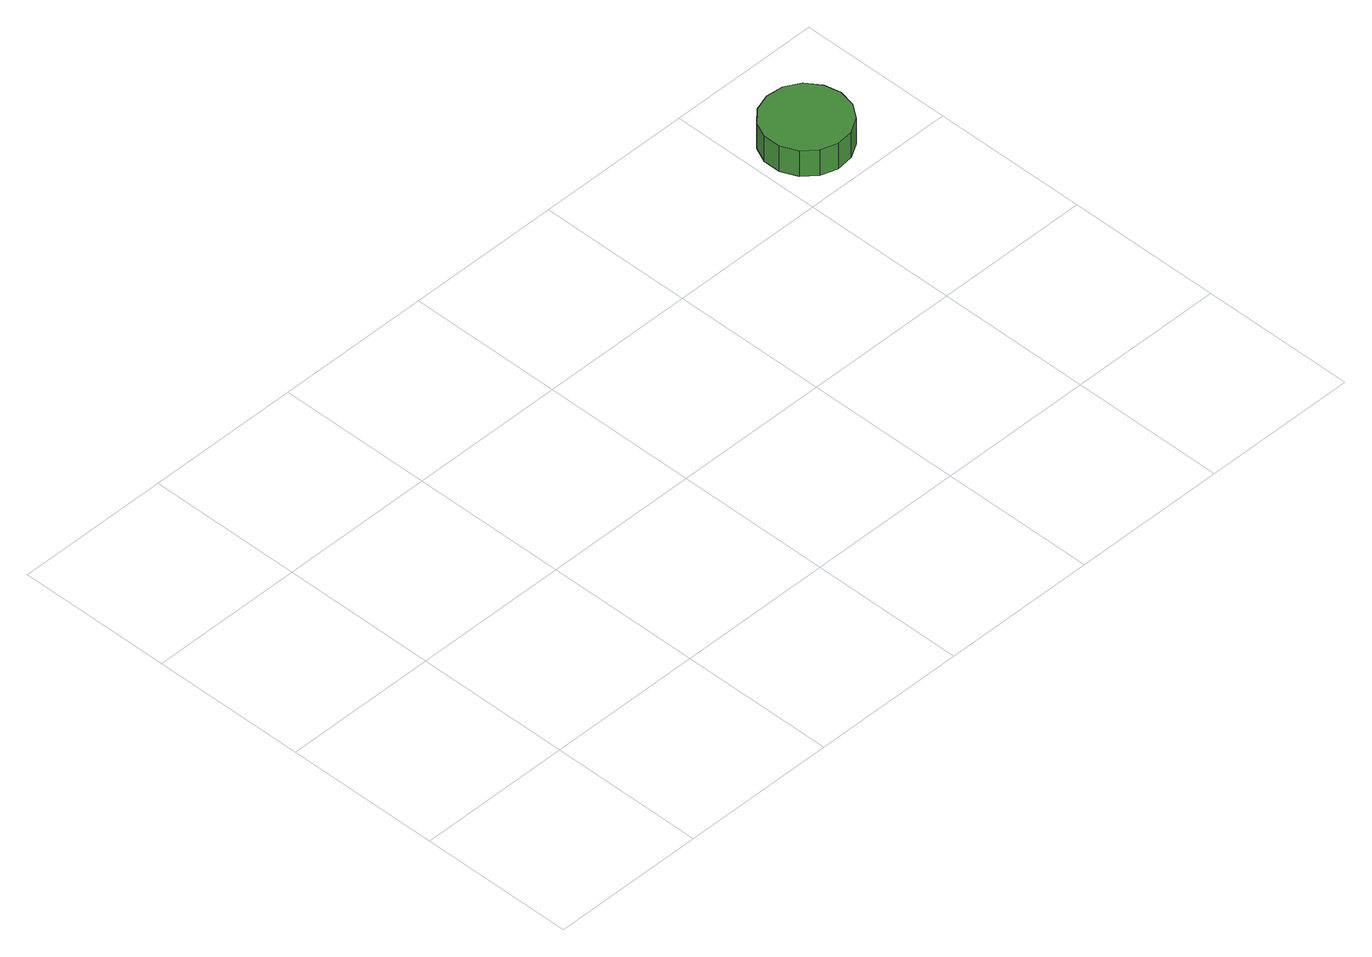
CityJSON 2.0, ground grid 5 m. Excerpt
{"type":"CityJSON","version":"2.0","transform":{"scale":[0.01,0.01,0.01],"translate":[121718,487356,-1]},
"CityObjects":{
"tree1":{"type":"SolitaryVegetationObject","attributes":{"function":"something"}},
"tree2":{"type":"SolitaryVegetationObject","attributes":{"function":"something"}},
"tree3":{"type":"SolitaryVegetationObject","attributes":{"function":"something"},"geometry":[{"type":"MultiSurface","lod":"1","boundaries":[[[0,1,2,3,4,5,6,7,8,9,10,11,12,13,14]],[[15,16,17,18,19,20,21,22,23,24,25,26,27,28,29]],[[0,29,28,1]],[[1,28,27,2]],[[2,27,26,3]],[[3,26,25,4]],[[4,25,24,5]],[[5,24,23,6]],[[6,23,22,7]],[[7,22,21,8]],[[8,21,20,9]],[[9,20,19,10]],[[10,19,18,11]],[[11,18,17,12]],[[12,17,16,13]],[[13,16,15,14]],[[14,15,29,0]]]}]}
},
"vertices":[
[2305,1190,157],[2293,1244,157],[2261,1290,157],[2212,1318,157],[2156,1323,157],[2103,1306,157],[2062,1269,157],[2039,1218,157],[2039,1162,157],[2062,1111,157],[2103,1073,157],[2156,1056,157],[2212,1062,157],[2261,1090,157],[2293,1135,157],[2293,1135,64],[2261,1090,64],[2212,1062,64],[2156,1056,64],[2103,1073,64],[2062,1111,64],[2039,1162,64],[2039,1218,64],[2062,1269,64],[2103,1306,64],[2156,1323,64],[2212,1318,64],[2261,1290,64],[2293,1244,64],[2305,1190,64]
]}
